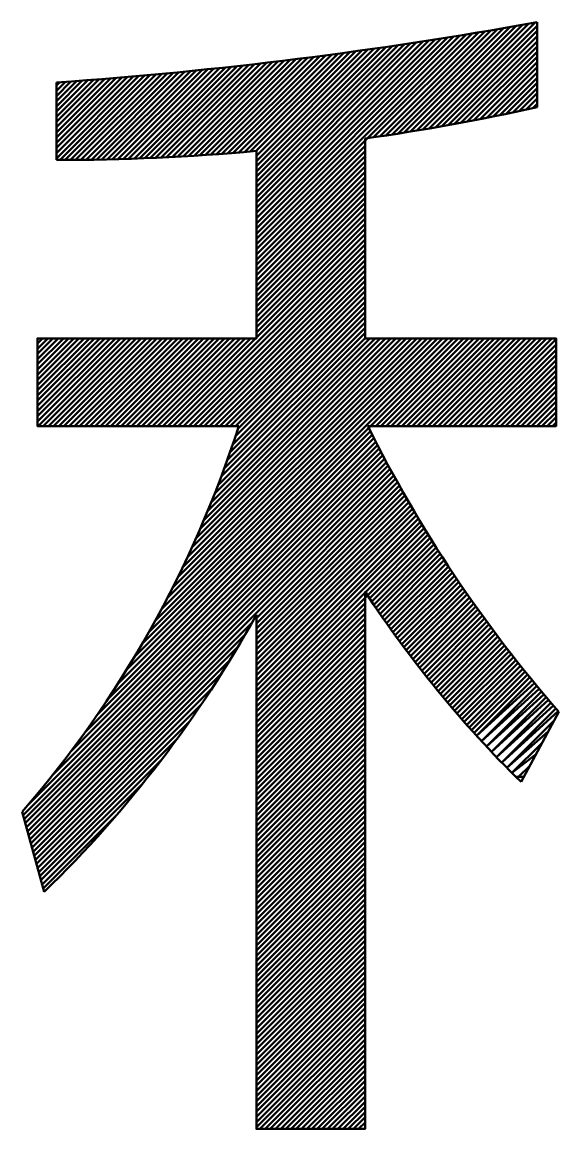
# Model space of a CAD drawing. Units: millimetres at full size, sheet at 1:50. Extents: x -14288 to 14412, y -10089 to 9986.
# Drawn here: x -1679.8 to -1548.8, y -9153 to -8882.8 of the extents above; entities that cross this region are included whole.
import ezdxf

# ---------------------------------------------------------------- set-up
doc = ezdxf.new("R2010")
doc.units = ezdxf.units.MM
doc.header["$LTSCALE"] = 50
doc.layers.add('2-8_図枠', color=251, linetype='Continuous', lineweight=50)

msp = doc.modelspace()

# ---------------------------------------------------------------- linework, layer by layer
at = {"layer": '2-8_図枠'}
for p, q in [((-1592.49, -8910.67), (-1566.85, -8885.03)), ((-1591, -8910.45), (-1565.32, -8884.77)), ((-1589.5, -8910.22), (-1563.79, -8884.5)), ((-1588, -8909.99), (-1562.26, -8884.24)), ((-1586.5, -8909.75), (-1560.72, -8883.97)), ((-1584.98, -8909.5), (-1559.18, -8883.7)), ((-1583.47, -8909.25), (-1557.64, -8883.43)), ((-1581.94, -8909), (-1556.09, -8883.15)), ((-1580.41, -8908.74), (-1554.55, -8882.87)), ((-1578.88, -8908.47), (-1554.07, -8883.67)), ((-1577.34, -8908.2), (-1554.07, -8884.93)), ((-1554.07, -8882.78), (-1554.07, -8903.51)), ((-1622.61, -8936.98), (-1571.42, -8885.79)), ((-1622.61, -8935.72), (-1572.94, -8886.04)), ((-1622.61, -8934.45), (-1574.45, -8886.29)), ((-1622.61, -8933.18), (-1575.96, -8886.53)), ((-1622.61, -8931.91), (-1577.47, -8886.77)), ((-1622.61, -8930.64), (-1578.98, -8887.01)), ((-1622.61, -8929.37), (-1580.48, -8887.25)), ((-1622.61, -8928.11), (-1581.99, -8887.48)), ((-1622.61, -8926.84), (-1583.49, -8887.71)), ((-1595.46, -8911.1), (-1569.9, -8885.54)), ((-1593.98, -8910.89), (-1568.38, -8885.28)), ((-1575.79, -8907.92), (-1554.07, -8886.2)), ((-1574.24, -8907.64), (-1554.07, -8887.47)), ((-1626.88, -8914.62), (-1602.75, -8890.49)), ((-1625.5, -8914.5), (-1601.28, -8890.29)), ((-1624.11, -8914.38), (-1599.81, -8890.09)), ((-1622.71, -8914.25), (-1598.34, -8889.88)), ((-1622.61, -8925.57), (-1584.98, -8887.94)), ((-1622.61, -8924.3), (-1586.48, -8888.16)), ((-1622.61, -8923.03), (-1587.97, -8888.39)), ((-1622.61, -8921.76), (-1589.46, -8888.61)), ((-1622.61, -8920.5), (-1590.94, -8888.83)), ((-1622.61, -8919.23), (-1592.43, -8889.04)), ((-1622.61, -8917.96), (-1593.91, -8889.26)), ((-1622.61, -8916.69), (-1595.39, -8889.47)), ((-1622.61, -8915.42), (-1596.87, -8889.68)), ((-1572.68, -8907.35), (-1554.07, -8888.74)), ((-1571.12, -8907.05), (-1554.07, -8890.01)), ((-1647.2, -8915.91), (-1624.48, -8893.19)), ((-1645.87, -8915.85), (-1623.05, -8893.03)), ((-1644.54, -8915.78), (-1621.61, -8892.86)), ((-1643.2, -8915.72), (-1620.18, -8892.69)), ((-1641.86, -8915.64), (-1618.74, -8892.52)), ((-1640.52, -8915.57), (-1617.29, -8892.35)), ((-1639.17, -8915.49), (-1615.85, -8892.17)), ((-1637.82, -8915.41), (-1614.4, -8891.99)), ((-1636.47, -8915.32), (-1612.95, -8891.81)), ((-1635.11, -8915.23), (-1611.5, -8891.63)), ((-1633.75, -8915.14), (-1610.05, -8891.44)), ((-1632.38, -8915.04), (-1608.59, -8891.26)), ((-1631.01, -8914.94), (-1607.14, -8891.07)), ((-1629.64, -8914.84), (-1605.68, -8890.88)), ((-1628.26, -8914.73), (-1604.21, -8890.68)), ((-1569.55, -8906.75), (-1554.07, -8891.28)), ((-1567.97, -8906.44), (-1554.07, -8892.54)), ((-1671.43, -8916.04), (-1651.3, -8895.92)), ((-1670.55, -8916.43), (-1649.91, -8895.79)), ((-1669.28, -8916.43), (-1648.52, -8895.66)), ((-1668.01, -8916.42), (-1647.12, -8895.54)), ((-1666.73, -8916.42), (-1645.72, -8895.4)), ((-1665.45, -8916.4), (-1644.32, -8895.27)), ((-1664.17, -8916.39), (-1642.91, -8895.14)), ((-1662.88, -8916.37), (-1641.51, -8895)), ((-1661.59, -8916.35), (-1640.1, -8894.86)), ((-1660.3, -8916.33), (-1638.69, -8894.72)), ((-1659.01, -8916.3), (-1637.28, -8894.58)), ((-1657.71, -8916.27), (-1635.87, -8894.43)), ((-1656.4, -8916.24), (-1634.45, -8894.28)), ((-1655.1, -8916.2), (-1633.03, -8894.13)), ((-1653.79, -8916.16), (-1631.61, -8893.98)), ((-1652.48, -8916.12), (-1630.19, -8893.83)), ((-1651.16, -8916.07), (-1628.77, -8893.67)), ((-1649.85, -8916.02), (-1627.34, -8893.51)), ((-1648.52, -8915.97), (-1625.91, -8893.35)), ((-1566.39, -8906.13), (-1554.07, -8893.81)), ((-1564.8, -8905.81), (-1554.07, -8895.08)), ((-1671.43, -8914.77), (-1652.7, -8896.04)), ((-1671.43, -8913.5), (-1654.08, -8896.16)), ((-1671.43, -8912.23), (-1655.47, -8896.28)), ((-1671.43, -8910.97), (-1656.86, -8896.4)), ((-1671.43, -8909.7), (-1658.24, -8896.51)), ((-1671.43, -8908.43), (-1659.62, -8896.62)), ((-1671.43, -8907.16), (-1661, -8896.73)), ((-1671.43, -8905.89), (-1662.38, -8896.84)), ((-1671.43, -8904.62), (-1663.75, -8896.95)), ((-1671.43, -8903.36), (-1665.13, -8897.06)), ((-1671.43, -8902.09), (-1666.5, -8897.16)), ((-1671.43, -8900.82), (-1667.87, -8897.26)), ((-1671.43, -8899.55), (-1669.24, -8897.36)), ((-1671.43, -8898.28), (-1670.6, -8897.46)), ((-1671.43, -8897.52), (-1671.43, -8916.43)), ((-1563.21, -8905.48), (-1554.07, -8896.35)), ((-1561.6, -8905.15), (-1554.07, -8897.62)), ((-1559.99, -8904.81), (-1554.07, -8898.89)), ((-1558.38, -8904.46), (-1554.07, -8900.15)), ((-1556.76, -8904.11), (-1554.07, -8901.42)), ((-1555.13, -8903.75), (-1554.07, -8902.69)), ((-1622.61, -8938.25), (-1595.46, -8911.1)), ((-1622.61, -8939.52), (-1596.08, -8912.99)), ((-1622.61, -8940.79), (-1596.08, -8914.26)), ((-1622.61, -8942.06), (-1596.08, -8915.53)), ((-1622.61, -8943.33), (-1596.08, -8916.8)), ((-1622.61, -8944.6), (-1596.08, -8918.07)), ((-1622.61, -8945.86), (-1596.08, -8919.33)), ((-1622.61, -8947.13), (-1596.08, -8920.6)), ((-1622.61, -8948.4), (-1596.08, -8921.87)), ((-1622.61, -8949.67), (-1596.08, -8923.14)), ((-1622.61, -8950.94), (-1596.08, -8924.41)), ((-1622.61, -8952.21), (-1596.08, -8925.68)), ((-1622.61, -8953.47), (-1596.08, -8926.94)), ((-1622.61, -8954.74), (-1596.08, -8928.21)), ((-1622.61, -8956.01), (-1596.08, -8929.48)), ((-1622.61, -8957.28), (-1596.08, -8930.75)), ((-1622.8, -8960), (-1596.08, -8933.29)), ((-1622.61, -8958.55), (-1596.08, -8932.02)), ((-1642.94, -8981.41), (-1596.08, -8934.55)), ((-1641.67, -8981.41), (-1596.08, -8935.82)), ((-1640.4, -8981.41), (-1596.08, -8937.09)), ((-1639.14, -8981.41), (-1596.08, -8938.36)), ((-1637.87, -8981.41), (-1596.08, -8939.63)), ((-1636.6, -8981.41), (-1596.08, -8940.9)), ((-1635.33, -8981.41), (-1596.08, -8942.16)), ((-1634.06, -8981.41), (-1596.08, -8943.43)), ((-1632.79, -8981.41), (-1596.08, -8944.7)), ((-1631.53, -8981.41), (-1596.08, -8945.97)), ((-1630.26, -8981.41), (-1596.08, -8947.24)), ((-1628.99, -8981.41), (-1596.08, -8948.51)), ((-1627.72, -8981.41), (-1596.08, -8949.77)), ((-1627.75, -8983.98), (-1596.08, -8952.31)), ((-1627.14, -8982.1), (-1596.08, -8951.04)), ((-1629.05, -8987.82), (-1596.08, -8954.85)), ((-1628.39, -8985.89), (-1596.08, -8953.58)), ((-1630.45, -8991.75), (-1596.08, -8957.39)), ((-1629.74, -8989.77), (-1596.08, -8956.12)), ((-1676.05, -8973.93), (-1662.12, -8960)), ((-1676.05, -8972.66), (-1663.39, -8960)), ((-1676.05, -8971.39), (-1664.65, -8960)), ((-1676.05, -8970.12), (-1665.92, -8960)), ((-1676.05, -8968.86), (-1667.19, -8960)), ((-1676.05, -8967.59), (-1668.46, -8960)), ((-1676.05, -8966.32), (-1669.73, -8960)), ((-1676.05, -8965.05), (-1671, -8960)), ((-1676.05, -8963.78), (-1672.27, -8960)), ((-1676.05, -8962.51), (-1673.53, -8960)), ((-1676.05, -8961.25), (-1674.8, -8960)), ((-1676.05, -8976.47), (-1659.58, -8960)), ((-1676.05, -8975.2), (-1660.85, -8960)), ((-1676.05, -8980.27), (-1655.78, -8960)), ((-1676.05, -8979), (-1657.04, -8960)), ((-1676.05, -8977.73), (-1658.31, -8960)), ((-1675.92, -8981.41), (-1654.51, -8960)), ((-1674.65, -8981.41), (-1653.24, -8960)), ((-1673.38, -8981.41), (-1651.97, -8960)), ((-1672.11, -8981.41), (-1650.7, -8960)), ((-1670.85, -8981.41), (-1649.43, -8960)), ((-1669.58, -8981.41), (-1648.17, -8960)), ((-1668.31, -8981.41), (-1646.9, -8960)), ((-1667.04, -8981.41), (-1645.63, -8960)), ((-1665.77, -8981.41), (-1644.36, -8960)), ((-1664.5, -8981.41), (-1643.09, -8960)), ((-1663.24, -8981.41), (-1641.82, -8960)), ((-1661.97, -8981.41), (-1640.56, -8960)), ((-1660.7, -8981.41), (-1639.29, -8960)), ((-1659.43, -8981.41), (-1638.02, -8960)), ((-1658.16, -8981.41), (-1636.75, -8960)), ((-1656.89, -8981.41), (-1635.48, -8960)), ((-1655.62, -8981.41), (-1634.21, -8960)), ((-1654.36, -8981.41), (-1632.95, -8960)), ((-1653.09, -8981.41), (-1631.68, -8960)), ((-1652.39, -9037.79), (-1574.6, -8960)), ((-1651.82, -8981.41), (-1630.41, -8960)), ((-1650.56, -9034.7), (-1575.87, -8960)), ((-1650.55, -8981.41), (-1629.14, -8960)), ((-1649.28, -8981.41), (-1627.87, -8960)), ((-1648.86, -9031.73), (-1577.14, -8960)), ((-1648.01, -8981.41), (-1626.6, -8960)), ((-1647.27, -9028.87), (-1578.41, -8960)), ((-1646.75, -8981.41), (-1625.34, -8960)), ((-1645.78, -9026.11), (-1579.67, -8960)), ((-1645.48, -8981.41), (-1624.07, -8960)), ((-1644.37, -9023.43), (-1580.94, -8960)), ((-1644.21, -8981.41), (-1622.8, -8960)), ((-1643.04, -9020.83), (-1582.21, -8960)), ((-1641.78, -9018.3), (-1583.48, -8960)), ((-1640.58, -9015.84), (-1584.75, -8960)), ((-1639.45, -9013.43), (-1586.02, -8960)), ((-1638.36, -9011.08), (-1587.28, -8960)), ((-1637.32, -9008.77), (-1588.55, -8960)), ((-1636.33, -9006.51), (-1589.82, -8960)), ((-1635.38, -9004.3), (-1591.09, -8960)), ((-1634.47, -9002.12), (-1592.36, -8960)), ((-1633.6, -8999.98), (-1593.63, -8960)), ((-1632.77, -8997.88), (-1594.89, -8960)), ((-1631.97, -8995.8), (-1596.08, -8959.92)), ((-1631.19, -8993.76), (-1596.08, -8958.65)), ((-1595.18, -8981.85), (-1573.33, -8960)), ((-1593.47, -8981.41), (-1572.06, -8960)), ((-1592.21, -8981.41), (-1570.8, -8960)), ((-1590.94, -8981.41), (-1569.53, -8960)), ((-1589.67, -8981.41), (-1568.26, -8960)), ((-1588.4, -8981.41), (-1566.99, -8960)), ((-1587.13, -8981.41), (-1565.72, -8960)), ((-1585.86, -8981.41), (-1564.45, -8960)), ((-1584.6, -8981.41), (-1563.19, -8960)), ((-1583.33, -8981.41), (-1561.92, -8960)), ((-1582.06, -8981.41), (-1560.65, -8960)), ((-1580.79, -8981.41), (-1559.38, -8960)), ((-1579.52, -8981.41), (-1558.11, -8960)), ((-1578.25, -8981.41), (-1556.84, -8960)), ((-1576.99, -8981.41), (-1555.57, -8960)), ((-1575.72, -8981.41), (-1554.31, -8960)), ((-1574.45, -8981.41), (-1553.04, -8960)), ((-1573.18, -8981.41), (-1551.77, -8960)), ((-1571.91, -8981.41), (-1550.5, -8960)), ((-1570.64, -8981.41), (-1549.45, -8960.22)), ((-1569.38, -8981.41), (-1549.45, -8961.49)), ((-1568.11, -8981.41), (-1549.45, -8962.76)), ((-1566.84, -8981.41), (-1549.45, -8964.03)), ((-1565.57, -8981.41), (-1549.45, -8965.3)), ((-1564.3, -8981.41), (-1549.45, -8966.56)), ((-1563.03, -8981.41), (-1549.45, -8967.83)), ((-1561.77, -8981.41), (-1549.45, -8969.1)), ((-1560.5, -8981.41), (-1549.45, -8970.37)), ((-1559.23, -8981.41), (-1549.45, -8971.64)), ((-1557.96, -8981.41), (-1549.45, -8972.91)), ((-1556.69, -8981.41), (-1549.45, -8974.17)), ((-1555.42, -8981.41), (-1549.45, -8975.44)), ((-1554.16, -8981.41), (-1549.45, -8976.71)), ((-1552.89, -8981.41), (-1549.45, -8977.98)), ((-1551.62, -8981.41), (-1549.45, -8979.25)), ((-1654.37, -9041.03), (-1595.18, -8981.85)), ((-1550.35, -8981.41), (-1549.45, -8980.52)), ((-1661.52, -9052), (-1593.9, -8984.38)), ((-1658.88, -9048.09), (-1594.33, -8983.54)), ((-1656.52, -9044.45), (-1594.76, -8982.69)), ((-1678.16, -9073.71), (-1592.17, -8987.72)), ((-1672.32, -9066.6), (-1592.61, -8986.89)), ((-1668.03, -9061.04), (-1593.04, -8986.05)), ((-1664.52, -9056.27), (-1593.47, -8985.22)), ((-1679.58, -9076.39), (-1591.74, -8988.55)), ((-1679.3, -9077.39), (-1591.3, -8989.38)), ((-1679.03, -9078.38), (-1590.86, -8990.21)), ((-1678.76, -9079.38), (-1590.41, -8991.04)), ((-1678.48, -9080.37), (-1589.97, -8991.86)), ((-1678.21, -9081.37), (-1589.52, -8992.68)), ((-1677.94, -9082.36), (-1589.07, -8993.5)), ((-1622.61, -9028.31), (-1588.62, -8994.32)), ((-1622.61, -9029.58), (-1588.17, -8995.13)), ((-1622.61, -9030.84), (-1587.71, -8995.95)), ((-1622.61, -9032.11), (-1587.26, -8996.76)), ((-1622.61, -9033.38), (-1586.8, -8997.57)), ((-1622.61, -9034.65), (-1586.34, -8998.38)), ((-1622.61, -9035.92), (-1585.88, -8999.18)), ((-1622.61, -9037.19), (-1585.41, -8999.98)), ((-1622.61, -9038.45), (-1584.94, -9000.79)), ((-1622.61, -9039.72), (-1584.48, -9001.59)), ((-1622.61, -9040.99), (-1584.01, -9002.39)), ((-1622.61, -9042.26), (-1583.53, -9003.18)), ((-1622.61, -9043.53), (-1583.06, -9003.98)), ((-1622.61, -9044.8), (-1582.58, -9004.77)), ((-1622.61, -9046.07), (-1582.11, -9005.56)), ((-1622.61, -9047.33), (-1581.63, -9006.35)), ((-1596.08, -9022.07), (-1581.15, -9007.13)), ((-1596.08, -9023.34), (-1580.66, -9007.92)), ((-1594.97, -9023.49), (-1580.18, -9008.7)), ((-1594.46, -9024.26), (-1579.69, -9009.48)), ((-1593.95, -9025.02), (-1579.2, -9010.26)), ((-1593.44, -9025.77), (-1578.71, -9011.04)), ((-1592.93, -9026.53), (-1578.22, -9011.82)), ((-1592.41, -9027.28), (-1577.72, -9012.59)), ((-1591.9, -9028.03), (-1577.23, -9013.36)), ((-1591.38, -9028.78), (-1576.73, -9014.13)), ((-1590.85, -9029.53), (-1576.23, -9014.9)), ((-1590.33, -9030.27), (-1575.73, -9015.67)), ((-1589.8, -9031.01), (-1575.22, -9016.43)), ((-1589.28, -9031.75), (-1574.72, -9017.19)), ((-1588.75, -9032.49), (-1574.21, -9017.95)), ((-1588.21, -9033.23), (-1573.7, -9018.71)), ((-1587.68, -9033.96), (-1573.19, -9019.47)), ((-1587.14, -9034.69), (-1572.68, -9020.23)), ((-1622.61, -9048.6), (-1596.08, -9022.07)), ((-1586.6, -9035.42), (-1572.16, -9020.98)), ((-1586.06, -9036.15), (-1571.64, -9021.73)), ((-1585.52, -9036.88), (-1571.13, -9022.48)), ((-1622.61, -9049.87), (-1596.08, -9023.34)), ((-1622.61, -9051.14), (-1596.08, -9024.61)), ((-1584.97, -9037.6), (-1570.61, -9023.23)), ((-1584.43, -9038.32), (-1570.08, -9023.98)), ((-1583.88, -9039.04), (-1569.56, -9024.72)), ((-1583.33, -9039.76), (-1569.03, -9025.46)), ((-1622.61, -9052.41), (-1596.08, -9025.88)), ((-1622.61, -9053.68), (-1596.08, -9027.15)), ((-1582.77, -9040.47), (-1568.51, -9026.2)), ((-1582.22, -9041.18), (-1567.98, -9026.94)), ((-1581.66, -9041.9), (-1567.45, -9027.68)), ((-1677.66, -9083.36), (-1623.67, -9029.36)), ((-1622.61, -9054.94), (-1596.08, -9028.41)), ((-1622.61, -9056.21), (-1596.08, -9029.68)), ((-1622.61, -9057.48), (-1596.08, -9030.95)), ((-1581.1, -9042.6), (-1566.91, -9028.42)), ((-1580.54, -9043.31), (-1566.38, -9029.15)), ((-1579.97, -9044.02), (-1565.84, -9029.88)), ((-1579.41, -9044.72), (-1565.3, -9030.61)), ((-1677.39, -9084.35), (-1625.37, -9032.34)), ((-1622.61, -9058.75), (-1596.08, -9032.22)), ((-1622.61, -9060.02), (-1596.08, -9033.49)), ((-1578.84, -9045.42), (-1564.76, -9031.34)), ((-1578.27, -9046.12), (-1564.22, -9032.07)), ((-1577.7, -9046.81), (-1563.68, -9032.79)), ((-1577.12, -9047.51), (-1563.13, -9033.51)), ((-1677.12, -9085.35), (-1627.19, -9035.42)), ((-1622.61, -9061.29), (-1596.08, -9034.76)), ((-1622.61, -9062.55), (-1596.08, -9036.02)), ((-1576.55, -9048.2), (-1562.59, -9034.24)), ((-1575.97, -9048.89), (-1562.04, -9034.96)), ((-1575.39, -9049.58), (-1561.49, -9035.67)), ((-1574.81, -9050.26), (-1560.93, -9036.39)), ((-1676.84, -9086.34), (-1629.14, -9038.64)), ((-1622.61, -9063.82), (-1596.08, -9037.29)), ((-1622.61, -9065.09), (-1596.08, -9038.56)), ((-1574.22, -9050.95), (-1560.38, -9037.1)), ((-1573.64, -9051.63), (-1559.82, -9037.82)), ((-1573.05, -9052.31), (-1559.27, -9038.53)), ((-1622.61, -9066.36), (-1596.08, -9039.83)), ((-1622.61, -9067.63), (-1596.08, -9041.1)), ((-1572.46, -9052.99), (-1558.71, -9039.24)), ((-1571.86, -9053.66), (-1558.15, -9039.94)), ((-1571.27, -9054.33), (-1557.58, -9040.65)), ((-1570.67, -9055.01), (-1557.02, -9041.35)), ((-1676.57, -9087.34), (-1631.25, -9042.02)), ((-1622.61, -9068.9), (-1596.08, -9042.37)), ((-1622.61, -9070.16), (-1596.08, -9043.63)), ((-1570.07, -9055.68), (-1556.45, -9042.05)), ((-1569.47, -9056.34), (-1555.88, -9042.75)), ((-1568.87, -9057.01), (-1555.31, -9043.45)), ((-1554.74, -9044.15), (-1568.87, -9057.01)), ((-1676.3, -9088.33), (-1633.55, -9045.59)), ((-1622.61, -9071.43), (-1596.08, -9044.9)), ((-1622.61, -9072.7), (-1596.08, -9046.17)), ((-1567.66, -9058.33), (-1554.17, -9044.84)), ((-1553.59, -9045.54), (-1567.66, -9058.33)), ((-1566.44, -9059.65), (-1553.01, -9046.23)), ((-1552.44, -9046.92), (-1566.44, -9059.65)), ((-1676.02, -9089.33), (-1636.08, -9049.38)), ((-1622.61, -9073.97), (-1596.08, -9047.44)), ((-1622.61, -9075.24), (-1596.08, -9048.71)), ((-1622.61, -9076.51), (-1596.08, -9049.98)), ((-1565.21, -9060.96), (-1551.86, -9047.6)), ((-1551.27, -9048.29), (-1565.21, -9060.96)), ((-1563.97, -9062.26), (-1550.69, -9048.98)), ((-1550.1, -9049.66), (-1563.97, -9062.26)), ((-1622.61, -9077.77), (-1596.08, -9051.24)), ((-1622.61, -9079.04), (-1596.08, -9052.51)), ((-1562.73, -9063.55), (-1549.52, -9050.34)), ((-1548.93, -9051.02), (-1562.73, -9063.55)), ((-1558.01, -9068.3), (-1548.77, -9051.2)), ((-1675.75, -9090.32), (-1638.89, -9053.47)), ((-1622.61, -9080.31), (-1596.08, -9053.78)), ((-1622.61, -9081.58), (-1596.08, -9055.05)), ((-1561.47, -9064.83), (-1549.85, -9053.21)), ((-1675.48, -9091.32), (-1642.1, -9057.94)), ((-1622.61, -9082.85), (-1596.08, -9056.32)), ((-1622.61, -9084.12), (-1596.08, -9057.59)), ((-1551.34, -9055.97), (-1561.47, -9064.83)), ((-1622.61, -9085.38), (-1596.08, -9058.86)), ((-1622.61, -9086.65), (-1596.08, -9060.12)), ((-1560.21, -9066.11), (-1552.83, -9058.73)), ((-1675.2, -9092.31), (-1645.84, -9062.95)), ((-1622.61, -9087.92), (-1596.08, -9061.39)), ((-1622.61, -9089.19), (-1596.08, -9062.66)), ((-1554.32, -9061.49), (-1560.21, -9066.11)), ((-1622.61, -9090.46), (-1596.08, -9063.93)), ((-1622.61, -9091.73), (-1596.08, -9065.2)), ((-1558.62, -9067.06), (-1555.81, -9064.25)), ((-1674.93, -9093.31), (-1650.46, -9068.84)), ((-1622.61, -9092.99), (-1596.08, -9066.47)), ((-1622.61, -9094.26), (-1596.08, -9067.73)), ((-1559.25, -9067.06), (-1557.38, -9067.06)), ((-1622.61, -9095.53), (-1596.08, -9069)), ((-1622.61, -9096.8), (-1596.08, -9070.27)), ((-1622.61, -9098.07), (-1596.08, -9071.54)), ((-1622.61, -9099.34), (-1596.08, -9072.81)), ((-1622.61, -9100.61), (-1596.08, -9074.08)), ((-1679.79, -9075.61), (-1674.42, -9095.15)), ((-1674.66, -9094.3), (-1656.81, -9076.46)), ((-1622.61, -9101.87), (-1596.08, -9075.34)), ((-1622.61, -9103.14), (-1596.08, -9076.61)), ((-1622.61, -9104.41), (-1596.08, -9077.88)), ((-1622.61, -9105.68), (-1596.08, -9079.15)), ((-1622.61, -9106.95), (-1596.08, -9080.42)), ((-1622.61, -9108.22), (-1596.08, -9081.69)), ((-1622.61, -9109.48), (-1596.08, -9082.95)), ((-1622.61, -9110.75), (-1596.08, -9084.22)), ((-1622.61, -9112.02), (-1596.08, -9085.49)), ((-1622.61, -9113.29), (-1596.08, -9086.76)), ((-1622.61, -9114.56), (-1596.08, -9088.03)), ((-1622.61, -9115.83), (-1596.08, -9089.3)), ((-1622.61, -9117.09), (-1596.08, -9090.56)), ((-1622.61, -9118.36), (-1596.08, -9091.83)), ((-1622.61, -9119.63), (-1596.08, -9093.1)), ((-1622.61, -9120.9), (-1596.08, -9094.37)), ((-1622.61, -9122.17), (-1596.08, -9095.64)), ((-1622.61, -9123.44), (-1596.08, -9096.91)), ((-1622.61, -9124.7), (-1596.08, -9098.17)), ((-1622.61, -9125.97), (-1596.08, -9099.44)), ((-1622.61, -9127.24), (-1596.08, -9100.71)), ((-1622.61, -9128.51), (-1596.08, -9101.98)), ((-1622.61, -9129.78), (-1596.08, -9103.25)), ((-1622.61, -9131.05), (-1596.08, -9104.52)), ((-1622.61, -9132.31), (-1596.08, -9105.78)), ((-1622.61, -9133.58), (-1596.08, -9107.05)), ((-1622.61, -9134.85), (-1596.08, -9108.32)), ((-1622.61, -9136.12), (-1596.08, -9109.59)), ((-1622.61, -9137.39), (-1596.08, -9110.86)), ((-1622.61, -9138.66), (-1596.08, -9112.13)), ((-1622.61, -9139.92), (-1596.08, -9113.4)), ((-1622.61, -9141.19), (-1596.08, -9114.66)), ((-1622.61, -9142.46), (-1596.08, -9115.93)), ((-1622.61, -9143.73), (-1596.08, -9117.2)), ((-1622.61, -9145), (-1596.08, -9118.47)), ((-1622.61, -9146.27), (-1596.08, -9119.74)), ((-1622.61, -9147.53), (-1596.08, -9121.01)), ((-1622.61, -9148.8), (-1596.08, -9122.27)), ((-1622.61, -9150.07), (-1596.08, -9123.54)), ((-1622.61, -9151.34), (-1596.08, -9124.81)), ((-1622.61, -9152.61), (-1596.08, -9126.08)), ((-1621.75, -9153.01), (-1596.08, -9127.35)), ((-1620.48, -9153.01), (-1596.08, -9128.62)), ((-1619.21, -9153.01), (-1596.08, -9129.88)), ((-1617.94, -9153.01), (-1596.08, -9131.15)), ((-1616.67, -9153.01), (-1596.08, -9132.42)), ((-1615.41, -9153.01), (-1596.08, -9133.69)), ((-1614.14, -9153.01), (-1596.08, -9134.96)), ((-1612.87, -9153.01), (-1596.08, -9136.23)), ((-1611.6, -9153.01), (-1596.08, -9137.49)), ((-1610.33, -9153.01), (-1596.08, -9138.76)), ((-1609.06, -9153.01), (-1596.08, -9140.03)), ((-1607.8, -9153.01), (-1596.08, -9141.3)), ((-1606.53, -9153.01), (-1596.08, -9142.57)), ((-1605.26, -9153.01), (-1596.08, -9143.84)), ((-1603.99, -9153.01), (-1596.08, -9145.1)), ((-1602.72, -9153.01), (-1596.08, -9146.37)), ((-1601.45, -9153.01), (-1596.08, -9147.64)), ((-1600.19, -9153.01), (-1596.08, -9148.91)), ((-1598.92, -9153.01), (-1596.08, -9150.18)), ((-1597.65, -9153.01), (-1596.08, -9151.45))]:
    msp.add_line(p, q, dxfattribs=at)
for points in [[(-1596.08, -8911.19), (-1596.08, -8960), (-1549.45, -8960), (-1549.45, -8981.41), (-1595.4, -8981.41)], [(-1626.92, -8981.41), (-1676.05, -8981.41), (-1676.05, -8960), (-1622.61, -8960), (-1622.61, -8914.25)], [(-1622.61, -9027.48), (-1622.61, -9153.01), (-1596.08, -9153.01), (-1596.08, -9021.8)]]:
    msp.add_lwpolyline(points, dxfattribs=at)
for centre, radius, start, end in [((-1746.85, -7821.93), 1078.23, 274.011, 280.299), ((-1668.84, -8394.33), 521.96, 278.013, 282.702), ((-1670.76, -8384.91), 531.52, 269.928, 275.197), ((-1882.5, -8899.89), 268.26, 319.08, 342.309), ((-1300.42, -8834.79), 329.41, 206.43, 221.068), ((-1362.39, -8869.3), 279.05, 213.128, 225.493), ((-1878.23, -8885.42), 292.44, 314.181, 330.938)]:
    msp.add_arc(centre, radius, start, end, dxfattribs=at)

doc.saveas('drawing.dxf')
